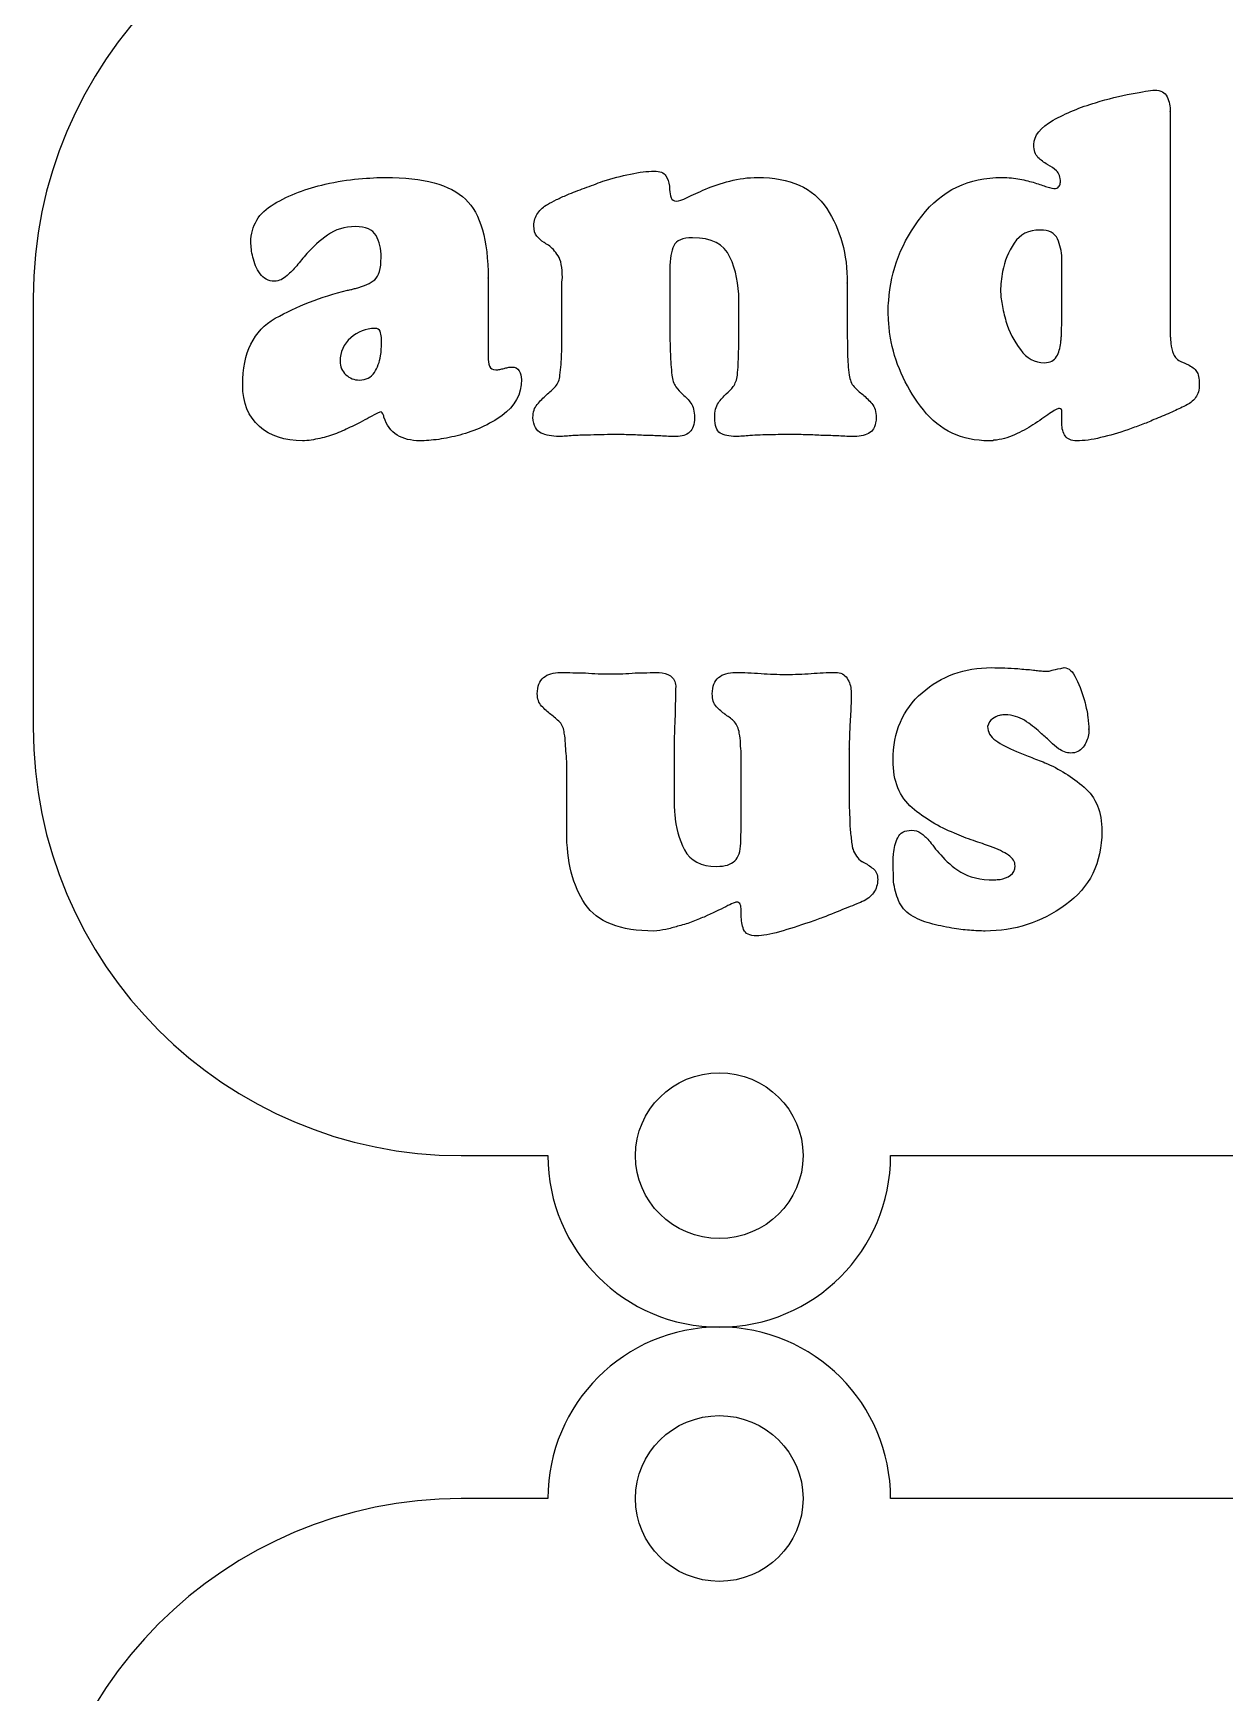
# Model space of a CAD drawing. Extents: x 0 to 771, y 958 to 1701.
# Drawn here: x 0.1 to 79, y 1245.6 to 1355.4 of the extents above; entities that cross this region are included whole.
import ezdxf

# ---------------------------------------------------------------- set-up
doc = ezdxf.new("R2010")
doc.units = 0
doc.layers.add('H0114_Printing', color=7, linetype='CONTINUOUS')

msp = doc.modelspace()

# ---------------------------------------------------------------- linework, layer by layer
at = {"layer": 'H0114_Printing', "color": 4}
for points in [[(75.370198, 1350.205266), (75.370198, 1336.806267), (75.370198, 1335.306267)], [(75.370198, 1350.173266), (75.370198, 1350.205266)], [(67.267198, 1346.664266), (67.235198, 1346.696266)], [(42.223599, 1345.260066), (42.223599, 1345.148066), (42.223599, 1345.037066)], [(68.192198, 1339.900267), (68.192198, 1340.187266), (68.192198, 1340.506266)], [(30.227699, 1339.198167), (30.227699, 1334.413167), (30.227699, 1333.967167)], [(30.227699, 1339.166167), (30.227699, 1339.198167)], [(35.109599, 1335.542067), (35.109599, 1338.900067), (35.141599, 1339.219067)], [(42.255599, 1339.767067), (42.255599, 1338.871067), (42.255599, 1335.577067)], [(68.160198, 1335.402267), (68.192198, 1336.550267), (68.192198, 1339.900267)], [(53.995599, 1338.865067), (53.995599, 1335.573067)], [(53.995599, 1338.834067), (53.995599, 1338.865067)], [(46.817599, 1335.545067), (46.817599, 1337.720067)], [(56.707199, 1336.965267), (56.707199, 1337.300267)], [(23.177699, 1334.987167), (23.177699, 1335.147167), (23.177699, 1335.242167)], [(23.177699, 1334.955167), (23.177699, 1334.987167)], [(68.192198, 1329.564267), (68.192198, 1330.297267), (68.192198, 1330.329267)], [(63.550198, 1328.416267), (63.375198, 1328.416267)], [(67.011998, 1313.188067), (67.218998, 1313.188067), (67.362998, 1313.188067)], [(54.251399, 1311.880467), (54.251399, 1311.832467), (54.251399, 1311.784467)], [(45.956399, 1310.285467), (45.956399, 1310.317467), (45.924399, 1310.317467)], [(64.619998, 1310.285067), (64.347998, 1310.285067)], [(69.978998, 1309.360067), (69.978998, 1309.153067)], [(69.978998, 1309.328067), (69.978998, 1309.360067)], [(42.542399, 1308.370467), (42.542399, 1304.925467), (42.542399, 1304.303467)], [(46.945399, 1301.798467), (46.977399, 1303.107467), (46.977399, 1306.392467), (46.977399, 1307.046467), (46.977399, 1307.733467)], [(54.123399, 1308.051467), (54.123399, 1305.340467), (54.123399, 1304.398467)], [(54.123399, 1308.019467), (54.123399, 1308.051467)], [(35.428399, 1302.596467), (35.428399, 1306.392467), (35.428399, 1307.046467)], [(57.025999, 1300.395067), (57.025999, 1300.730067)], [(46.977399, 1297.045468), (46.977399, 1297.157468), (46.977399, 1297.268468), (46.977399, 1297.332468), (46.977399, 1297.396468)]]:
    msp.add_lwpolyline(points, dxfattribs=at)
at = {"layer": 'H0114_Printing', "color": 1}
for points in [[(0.1248, 1337.848267), (0.1248, 1309.465267)], [(28.452799, 1281.137268), (34.183799, 1281.137268)], [(56.860799, 1281.137268), (117.839797, 1281.137268)], [(34.183799, 1258.459669), (28.452799, 1258.459669)], [(117.839797, 1258.459669), (56.860799, 1258.459669)]]:
    msp.add_lwpolyline(points, dxfattribs=at)
for points in [[(45.522799, 1275.657268)], [(45.522799, 1252.979669)]]:
    msp.add_lwpolyline(points, close=True, dxfattribs=at)
for points in [[(28.452799, 1366.176266), (12.8078, 1366.176266), (0.1248, 1353.493266), (0.1248, 1337.848267)], [(0.1248, 1309.465267), (0.1248, 1293.820268), (12.8078, 1281.137268), (28.452799, 1281.137268)], [(39.977799, 1281.137268), (39.977799, 1284.164268), (42.459799, 1286.617268), (45.522799, 1286.617268)], [(45.522799, 1286.617268), (48.584799, 1286.617268), (51.066799, 1284.164268), (51.066799, 1281.137268)], [(34.183799, 1281.137268), (34.183799, 1274.875268), (39.259799, 1269.798268), (45.522799, 1269.798268)], [(45.522799, 1275.657268), (42.459799, 1275.657268), (39.977799, 1278.110268), (39.977799, 1281.137268)], [(51.066799, 1281.137268), (51.066799, 1278.110268), (48.584799, 1275.657268), (45.522799, 1275.657268)], [(45.522799, 1269.798268), (51.784799, 1269.798268), (56.860799, 1274.875268), (56.860799, 1281.137268)], [(45.522799, 1269.798668), (39.259799, 1269.798668), (34.183799, 1264.722668), (34.183799, 1258.459669)], [(56.860799, 1258.459669), (56.860799, 1264.722668), (51.784799, 1269.798668), (45.522799, 1269.798668)], [(39.977799, 1258.459669), (39.977799, 1261.486668), (42.459799, 1263.940668), (45.522799, 1263.940668)], [(45.522799, 1263.940668), (48.584799, 1263.940668), (51.066799, 1261.486668), (51.066799, 1258.459669)], [(28.452799, 1258.459669), (12.8078, 1258.459669), (0.1248, 1245.776669), (0.1248, 1230.131669)], [(45.522799, 1252.979669), (42.459799, 1252.979669), (39.977799, 1255.433669), (39.977799, 1258.459669)], [(51.066799, 1258.459669), (51.066799, 1255.433669), (48.584799, 1252.979669), (45.522799, 1252.979669)]]:
    msp.add_open_spline(points, degree=3, dxfattribs=at)
at = {"layer": 'H0114_Printing', "color": 4}
for points in [[(70.425198, 1350.779266), (71.255198, 1351.034266), (72.041198, 1351.230266), (72.786198, 1351.369266)], [(72.786198, 1351.369266), (73.530198, 1351.508266), (74.041198, 1351.587266), (74.317198, 1351.608266)], [(74.317198, 1351.608266), (74.742198, 1351.608266), (75.024198, 1351.459266), (75.163198, 1351.162266)], [(67.618198, 1349.614266), (68.469198, 1350.093266), (69.404198, 1350.481266), (70.425198, 1350.779266)], [(75.163198, 1351.162266), (75.301198, 1350.864266), (75.370198, 1350.534266), (75.370198, 1350.173266)], [(66.341198, 1348.004266), (66.341198, 1348.598266), (66.767198, 1349.136266), (67.618198, 1349.614266)], [(66.612198, 1347.158266), (66.432198, 1347.338266), (66.341198, 1347.620266), (66.341198, 1348.004266)], [(67.235198, 1346.696266), (67.000198, 1346.823266), (66.793198, 1346.977266), (66.612198, 1347.158266)], [(19.4457, 1345.387166), (20.210699, 1345.557166), (20.949699, 1345.675166), (21.661699, 1345.739166)], [(21.661699, 1345.739166), (22.374699, 1345.802166), (22.964699, 1345.834166), (23.432699, 1345.834166)], [(23.432699, 1345.834166), (25.963699, 1345.834166), (27.728699, 1345.355166), (28.728699, 1344.398166)], [(37.821599, 1345.579066), (38.437599, 1345.771066), (39.044599, 1345.930066), (39.639599, 1346.057066)], [(39.639599, 1346.057066), (40.235599, 1346.185066), (40.756599, 1346.249066), (41.203599, 1346.249066)], [(41.203599, 1346.249066), (41.606599, 1346.249066), (41.867599, 1346.148066), (41.984599, 1345.946066)], [(41.984599, 1345.946066), (42.101599, 1345.743066), (42.180599, 1345.515066), (42.223599, 1345.260066)], [(46.227599, 1345.595066), (46.811599, 1345.754066), (47.424599, 1345.834066), (48.062599, 1345.834066)], [(48.062599, 1345.834066), (50.210599, 1345.834066), (51.735599, 1345.147066), (52.640599, 1343.772066)], [(58.924199, 1343.282266), (60.253198, 1344.983266), (62.024198, 1345.834266), (64.236198, 1345.834266)], [(64.236198, 1345.834266), (64.661198, 1345.834266), (65.055198, 1345.797266), (65.416198, 1345.722266)], [(65.416198, 1345.722266), (65.777198, 1345.647266), (66.107198, 1345.568266), (66.405198, 1345.483266)], [(67.841198, 1346.265266), (67.671198, 1346.424266), (67.479198, 1346.557266), (67.267198, 1346.664266)], [(68.096198, 1345.515266), (68.096198, 1345.855266), (68.011198, 1346.105266), (67.841198, 1346.265266)], [(16.0637, 1344.080166), (17.0847, 1344.675166), (18.2117, 1345.111166), (19.4457, 1345.387166)], [(34.758599, 1344.367066), (34.970599, 1344.473066), (35.205599, 1344.579066), (35.460599, 1344.686066)], [(35.460599, 1344.686066), (35.821599, 1344.834066), (36.204599, 1344.983066), (36.608599, 1345.133066)], [(36.608599, 1345.133066), (37.012599, 1345.281066), (37.417599, 1345.430066), (37.821599, 1345.579066)], [(42.223599, 1345.037066), (42.244599, 1344.823066), (42.281599, 1344.643066), (42.335599, 1344.494066)], [(43.404599, 1344.510066), (43.743599, 1344.670066), (44.148599, 1344.855066), (44.616599, 1345.069066)], [(44.616599, 1345.069066), (45.105599, 1345.260066), (45.642599, 1345.436066), (46.227599, 1345.595066)], [(66.405198, 1345.483266), (66.703198, 1345.376266), (66.968198, 1345.286266), (67.203198, 1345.212266)], [(67.203198, 1345.212266), (67.436198, 1345.137266), (67.628198, 1345.101266), (67.777198, 1345.101266)], [(67.777198, 1345.101266), (67.884198, 1345.121266), (67.963198, 1345.175266), (68.017198, 1345.259266)], [(68.017198, 1345.259266), (68.070198, 1345.344266), (68.096198, 1345.430266), (68.096198, 1345.515266)], [(14.5317, 1341.559166), (14.5317, 1342.644166), (15.0427, 1343.484166), (16.0637, 1344.080166)], [(28.728699, 1344.398166), (29.727699, 1343.442166), (30.227699, 1341.697166), (30.227699, 1339.166167)], [(33.514599, 1343.472066), (33.683599, 1343.707066), (33.897599, 1343.898066), (34.152599, 1344.048066)], [(34.152599, 1344.048066), (34.343599, 1344.154066), (34.545599, 1344.260066), (34.758599, 1344.367066)], [(42.335599, 1344.494066), (42.387599, 1344.345066), (42.510599, 1344.271066), (42.702599, 1344.271066)], [(42.702599, 1344.271066), (42.829599, 1344.271066), (43.063599, 1344.351066), (43.404599, 1344.510066)], [(52.640599, 1343.772066), (53.543599, 1342.397066), (53.995599, 1340.751066), (53.995599, 1338.834067)], [(21.454699, 1342.580166), (20.731699, 1342.580166), (20.114699, 1342.393166), (19.6047, 1342.022166)], [(22.810699, 1341.990166), (22.587699, 1342.383166), (22.135699, 1342.580166), (21.454699, 1342.580166)], [(33.258599, 1342.641066), (33.258599, 1342.960066), (33.343599, 1343.238066), (33.514599, 1343.472066)], [(33.450599, 1341.953066), (33.322599, 1342.113066), (33.258599, 1342.342066), (33.258599, 1342.641066)], [(56.739199, 1337.667267), (56.866199, 1339.708267), (57.595199, 1341.580266), (58.924199, 1343.282266)], [(14.5637, 1341.081166), (14.5427, 1341.251166), (14.5317, 1341.410166), (14.5317, 1341.559166)], [(19.6047, 1342.022166), (19.0937, 1341.649166), (18.6367, 1341.240166), (18.2327, 1340.794166)], [(23.145699, 1340.538166), (23.145699, 1341.113166), (23.034699, 1341.596166), (22.810699, 1341.990166)], [(33.929599, 1341.522066), (33.737599, 1341.650066), (33.577599, 1341.793066), (33.450599, 1341.953066)], [(34.056599, 1341.442066), (34.013599, 1341.474066), (33.971599, 1341.500066), (33.929599, 1341.522066)], [(34.215599, 1341.362066), (34.152599, 1341.382066), (34.099599, 1341.410066), (34.056599, 1341.442066)], [(34.853599, 1340.659066), (34.662599, 1340.956066), (34.449599, 1341.192066), (34.215599, 1341.362066)], [(43.754599, 1341.847066), (43.095599, 1341.847066), (42.680599, 1341.671066), (42.510599, 1341.318066)], [(46.227599, 1340.567066), (45.833599, 1341.420066), (45.009599, 1341.847066), (43.754599, 1341.847066)], [(65.034198, 1341.495266), (64.650198, 1340.921266), (64.396198, 1340.293266), (64.268198, 1339.613267)], [(66.757198, 1342.357266), (65.991198, 1342.357266), (65.416198, 1342.069266), (65.034198, 1341.495266)], [(67.905198, 1341.766266), (67.734198, 1342.160266), (67.352198, 1342.357266), (66.757198, 1342.357266)], [(68.192198, 1340.506266), (68.170198, 1340.953266), (68.075198, 1341.373266), (67.905198, 1341.766266)], [(14.6597, 1340.570166), (14.6167, 1340.741166), (14.5847, 1340.910166), (14.5637, 1341.081166)], [(15.1377, 1339.469167), (14.9037, 1339.799167), (14.7437, 1340.166166), (14.6597, 1340.570166)], [(18.2327, 1340.794166), (17.9977, 1340.517166), (17.7757, 1340.251166), (17.5627, 1339.996167)], [(22.730699, 1339.071167), (23.006699, 1339.304167), (23.145699, 1339.793167), (23.145699, 1340.538166)], [(35.141599, 1339.219067), (35.141599, 1339.881067), (35.045599, 1340.360066), (34.853599, 1340.659066)], [(42.510599, 1341.318066), (42.340599, 1340.966066), (42.255599, 1340.449066), (42.255599, 1339.767067)], [(46.817599, 1337.720067), (46.817599, 1338.765067), (46.621599, 1339.713067), (46.227599, 1340.567066)], [(16.0957, 1338.975167), (15.6907, 1338.975167), (15.3717, 1339.139167), (15.1377, 1339.469167)], [(16.9247, 1339.358167), (16.7967, 1339.230167), (16.6637, 1339.134167), (16.5257, 1339.071167)], [(17.5627, 1339.996167), (17.3497, 1339.740167), (17.1367, 1339.528167), (16.9247, 1339.358167)], [(64.268198, 1339.613267), (64.225198, 1339.400267), (64.193198, 1339.183267), (64.172198, 1338.959267)], [(16.5257, 1339.071167), (16.3877, 1339.007167), (16.2437, 1338.975167), (16.0957, 1338.975167)], [(16.1427, 1336.518167), (17.5787, 1337.327167), (19.1677, 1337.943167), (20.912699, 1338.369167)], [(20.912699, 1338.369167), (21.018699, 1338.390167), (21.114699, 1338.411167), (21.199699, 1338.433167)], [(21.199699, 1338.433167), (21.284699, 1338.454167), (21.369699, 1338.475167), (21.454699, 1338.497167)], [(21.454699, 1338.497167), (22.028699, 1338.645167), (22.453699, 1338.836167), (22.730699, 1339.071167)], [(64.172198, 1338.959267), (64.150198, 1338.736267), (64.140198, 1338.528267), (64.140198, 1338.337267)], [(64.140198, 1338.337267), (64.140198, 1338.081267), (64.172198, 1337.778267), (64.236198, 1337.428267)], [(56.707199, 1337.300267), (56.707199, 1337.417267), (56.718199, 1337.539267), (56.739199, 1337.667267)], [(56.755199, 1335.976267), (56.723199, 1336.316267), (56.707199, 1336.646267), (56.707199, 1336.965267)], [(64.236198, 1337.428267), (64.300198, 1337.077267), (64.385198, 1336.710267), (64.492198, 1336.327267)], [(13.9897, 1332.116167), (13.9897, 1334.242167), (14.7077, 1335.710167), (16.1427, 1336.518167)], [(22.730699, 1335.848167), (22.135699, 1335.848167), (21.603699, 1335.641167), (21.135699, 1335.226167)], [(23.081699, 1335.657167), (23.038699, 1335.784167), (22.922699, 1335.848167), (22.730699, 1335.848167)], [(56.898199, 1334.955267), (56.834199, 1335.295267), (56.787199, 1335.636267), (56.755199, 1335.976267)], [(64.492198, 1336.327267), (64.703198, 1335.646267), (65.023198, 1335.019267), (65.448198, 1334.445267)], [(21.135699, 1335.226167), (20.667699, 1334.812167), (20.433699, 1334.296167), (20.433699, 1333.679167)], [(23.177699, 1335.242167), (23.155699, 1335.391167), (23.123699, 1335.530167), (23.081699, 1335.657167)], [(23.161699, 1334.509167), (23.172699, 1334.679167), (23.177699, 1334.827167), (23.177699, 1334.955167)], [(35.093599, 1334.151067), (35.103599, 1334.609067), (35.109599, 1335.073067), (35.109599, 1335.542067)], [(42.255599, 1335.577067), (42.255599, 1335.086067), (42.266599, 1334.612067), (42.287599, 1334.153067)], [(46.801599, 1334.153067), (46.811599, 1334.612067), (46.817599, 1335.075067), (46.817599, 1335.545067)], [(53.995599, 1335.573067), (53.995599, 1335.083067), (54.000599, 1334.609067), (54.011599, 1334.151067)], [(59.036199, 1330.457267), (57.951199, 1331.818267), (57.239199, 1333.317267), (56.898199, 1334.955267)], [(67.841198, 1333.982267), (67.989198, 1334.248267), (68.085198, 1334.551267), (68.128198, 1334.891267)], [(68.128198, 1334.891267), (68.128198, 1334.976267), (68.133198, 1335.062267), (68.144198, 1335.147267)], [(68.144198, 1335.147267), (68.155198, 1335.231267), (68.160198, 1335.316267), (68.160198, 1335.402267)], [(75.370198, 1335.306267), (75.370198, 1335.221267), (75.375198, 1335.141267), (75.386198, 1335.067267)], [(75.386198, 1335.067267), (75.397198, 1334.992267), (75.402198, 1334.923267), (75.402198, 1334.859267)], [(75.402198, 1334.859267), (75.423198, 1334.604267), (75.482198, 1334.365267), (75.577198, 1334.142267)], [(20.433699, 1333.679167), (20.433699, 1333.317167), (20.561699, 1333.019167), (20.816699, 1332.786167)], [(22.699699, 1332.929167), (22.911699, 1333.259167), (23.049699, 1333.625167), (23.113699, 1334.030167)], [(23.113699, 1334.030167), (23.134699, 1334.178167), (23.150699, 1334.338167), (23.161699, 1334.509167)], [(30.227699, 1333.967167), (30.227699, 1333.732167), (30.259699, 1333.530167), (30.323699, 1333.360167)], [(34.981599, 1332.760067), (35.045599, 1333.229067), (35.082599, 1333.693067), (35.093599, 1334.151067)], [(42.287599, 1334.153067), (42.308599, 1333.694067), (42.340599, 1333.231067), (42.383599, 1332.762067)], [(46.722599, 1332.762067), (46.764599, 1333.231067), (46.790599, 1333.694067), (46.801599, 1334.153067)], [(54.011599, 1334.151067), (54.021599, 1333.692067), (54.059599, 1333.228067), (54.123599, 1332.759067)], [(65.448198, 1334.445267), (65.873198, 1333.871267), (66.405198, 1333.583267), (67.043198, 1333.583267)], [(67.043198, 1333.583267), (67.426198, 1333.583267), (67.692198, 1333.716267), (67.841198, 1333.982267)], [(75.577198, 1334.142267), (75.673198, 1333.918267), (75.848198, 1333.753267), (76.104198, 1333.647267)], [(76.104198, 1333.647267), (76.189198, 1333.604267), (76.264198, 1333.572267), (76.327198, 1333.551267)], [(20.816699, 1332.786167), (21.072699, 1332.551167), (21.369699, 1332.435167), (21.710699, 1332.435167)], [(21.710699, 1332.435167), (22.156699, 1332.435167), (22.485699, 1332.600167), (22.699699, 1332.929167)], [(30.323699, 1333.360167), (30.387699, 1333.189167), (30.525699, 1333.105167), (30.738699, 1333.105167)], [(30.738699, 1333.105167), (30.822699, 1333.105167), (30.908699, 1333.115167), (30.993699, 1333.137167)], [(30.993699, 1333.137167), (31.078699, 1333.157167), (31.174699, 1333.179167), (31.280699, 1333.201167)], [(31.280699, 1333.201167), (31.365699, 1333.221167), (31.450699, 1333.243167), (31.535699, 1333.264167)], [(31.535699, 1333.264167), (31.620699, 1333.285167), (31.706699, 1333.296167), (31.791699, 1333.296167)], [(31.791699, 1333.296167), (32.024699, 1333.296167), (32.189699, 1333.211167), (32.285699, 1333.041167)], [(32.285699, 1333.041167), (32.381699, 1332.871167), (32.429699, 1332.679167), (32.429699, 1332.466167)], [(34.678599, 1332.009067), (34.859599, 1332.211067), (34.960599, 1332.462067), (34.981599, 1332.760067)], [(42.383599, 1332.762067), (42.425599, 1332.442067), (42.515599, 1332.185067), (42.654599, 1331.994067)], [(46.450599, 1332.010067), (46.589599, 1332.192067), (46.679599, 1332.442067), (46.722599, 1332.762067)], [(54.123599, 1332.759067), (54.166599, 1332.439067), (54.272599, 1332.184067), (54.442599, 1331.992067)], [(76.327198, 1333.551267), (76.391198, 1333.530267), (76.455198, 1333.498267), (76.519198, 1333.456267)], [(76.519198, 1333.456267), (76.795198, 1333.328267), (76.992198, 1333.179267), (77.109198, 1333.009267)], [(77.109198, 1333.009267), (77.225198, 1332.839267), (77.285198, 1332.551267), (77.285198, 1332.148267)], [(15.0907, 1329.372167), (14.3557, 1330.011167), (13.9897, 1330.924167), (13.9897, 1332.116167)], [(32.429699, 1332.466167), (32.429699, 1331.488167), (32.003699, 1330.696167), (31.153699, 1330.090167)], [(33.482599, 1330.826067), (33.673599, 1331.050067), (33.875599, 1331.258067), (34.088599, 1331.449067)], [(34.088599, 1331.449067), (34.300599, 1331.620067), (34.497599, 1331.806067), (34.678599, 1332.009067)], [(42.654599, 1331.994067), (42.792599, 1331.801067), (42.946599, 1331.631067), (43.116599, 1331.482067)], [(43.116599, 1331.482067), (43.308599, 1331.312067), (43.483599, 1331.120067), (43.643599, 1330.907067)], [(45.462599, 1330.922067), (45.621599, 1331.146067), (45.797599, 1331.343067), (45.988599, 1331.514067)], [(45.988599, 1331.514067), (46.158599, 1331.664067), (46.312599, 1331.829067), (46.450599, 1332.010067)], [(54.442599, 1331.992067), (54.612599, 1331.801067), (54.803599, 1331.630067), (55.016599, 1331.481067)], [(55.016599, 1331.481067), (55.229599, 1331.289067), (55.431599, 1331.086067), (55.622599, 1330.873067)], [(77.285198, 1332.148267), (77.285198, 1331.786267), (77.204198, 1331.494267), (77.045198, 1331.270267)], [(33.195599, 1329.947067), (33.195599, 1330.308067), (33.290599, 1330.602067), (33.482599, 1330.826067)], [(43.643599, 1330.907067), (43.803599, 1330.693067), (43.882599, 1330.373067), (43.882599, 1329.947067)], [(45.222599, 1329.947067), (45.222599, 1330.373067), (45.302599, 1330.698067), (45.462599, 1330.922067)], [(55.622599, 1330.873067), (55.814599, 1330.660067), (55.909599, 1330.351067), (55.909599, 1329.947067)], [(63.375198, 1328.416267), (61.567198, 1328.416267), (60.120198, 1329.095267), (59.036199, 1330.457267)], [(68.032198, 1330.553267), (67.905198, 1330.553267), (67.687198, 1330.441267), (67.378198, 1330.218267)], [(68.160198, 1330.489267), (68.138198, 1330.531267), (68.096198, 1330.553267), (68.032198, 1330.553267)], [(68.192198, 1330.329267), (68.192198, 1330.393267), (68.181198, 1330.446267), (68.160198, 1330.489267)], [(76.264198, 1330.680267), (75.987198, 1330.553267), (75.684198, 1330.414267), (75.354198, 1330.265267)], [(77.045198, 1331.270267), (76.886198, 1331.047267), (76.625198, 1330.850267), (76.264198, 1330.680267)], [(17.9457, 1328.416167), (16.7757, 1328.416167), (15.8247, 1328.734167), (15.0907, 1329.372167)], [(21.231699, 1329.372167), (20.890699, 1329.201167), (20.545699, 1329.048167), (20.194699, 1328.909167)], [(22.491699, 1330.026167), (22.140699, 1329.824167), (21.720699, 1329.606167), (21.231699, 1329.372167)], [(23.145699, 1330.329167), (23.060699, 1330.329167), (22.842699, 1330.228167), (22.491699, 1330.026167)], [(23.225699, 1330.265167), (23.193699, 1330.308167), (23.166699, 1330.329167), (23.145699, 1330.329167)], [(23.273699, 1330.138167), (23.273699, 1330.180167), (23.256699, 1330.223167), (23.225699, 1330.265167)], [(23.320699, 1330.058167), (23.309699, 1330.090167), (23.294699, 1330.117167), (23.273699, 1330.138167)], [(23.337699, 1329.979167), (23.337699, 1329.999167), (23.331699, 1330.026167), (23.320699, 1330.058167)], [(24.214699, 1328.798167), (23.799699, 1329.053167), (23.506699, 1329.447167), (23.337699, 1329.979167)], [(31.153699, 1330.090167), (30.301699, 1329.484167), (29.366699, 1329.053167), (28.345699, 1328.798167)], [(33.737599, 1328.926067), (33.418599, 1329.075067), (33.237599, 1329.415067), (33.195599, 1329.947067)], [(43.882599, 1329.947067), (43.882599, 1329.500067), (43.775599, 1329.181067), (43.563599, 1328.990067)], [(45.589599, 1328.926067), (45.344599, 1329.075067), (45.222599, 1329.415067), (45.222599, 1329.947067)], [(55.909599, 1329.947067), (55.888599, 1329.457067), (55.750599, 1329.127067), (55.495599, 1328.958067)], [(66.278198, 1329.468267), (65.916198, 1329.233267), (65.512198, 1329.016267), (65.066198, 1328.814267)], [(67.378198, 1330.218267), (67.070198, 1329.994267), (66.703198, 1329.744267), (66.278198, 1329.468267)], [(68.416198, 1328.734267), (68.266198, 1328.947267), (68.192198, 1329.223267), (68.192198, 1329.564267)], [(73.440198, 1329.468267), (73.153198, 1329.361267), (72.861198, 1329.255267), (72.562198, 1329.149267)], [(74.285198, 1329.819267), (74.009198, 1329.691267), (73.727198, 1329.574267), (73.440198, 1329.468267)], [(75.354198, 1330.265267), (75.024198, 1330.117267), (74.668198, 1329.967267), (74.285198, 1329.819267)], [(18.5197, 1328.463167), (18.3287, 1328.431167), (18.1367, 1328.416167), (17.9457, 1328.416167)], [(19.0937, 1328.574167), (18.9027, 1328.532167), (18.7117, 1328.495167), (18.5197, 1328.463167)], [(20.194699, 1328.909167), (19.8437, 1328.772167), (19.4777, 1328.660167), (19.0937, 1328.574167)], [(25.697699, 1328.416167), (25.123699, 1328.416167), (24.629699, 1328.543167), (24.214699, 1328.798167)], [(26.958699, 1328.511167), (26.500699, 1328.447167), (26.080699, 1328.416167), (25.697699, 1328.416167)], [(28.345699, 1328.798167), (27.877699, 1328.670167), (27.415699, 1328.574167), (26.958699, 1328.511167)], [(34.917599, 1328.702067), (34.449599, 1328.702067), (34.056599, 1328.777067), (33.737599, 1328.926067)], [(35.364599, 1328.719067), (35.215599, 1328.708067), (35.066599, 1328.702067), (34.917599, 1328.702067)], [(35.842599, 1328.766067), (35.672599, 1328.745067), (35.513599, 1328.730067), (35.364599, 1328.719067)], [(36.290599, 1328.782067), (36.140599, 1328.772067), (35.991599, 1328.766067), (35.842599, 1328.766067)], [(36.768599, 1328.798067), (36.597599, 1328.798067), (36.438599, 1328.793067), (36.290599, 1328.782067)], [(37.677599, 1328.814067), (37.368599, 1328.803067), (37.065599, 1328.798067), (36.768599, 1328.798067)], [(38.586599, 1328.830067), (38.288599, 1328.830067), (37.985599, 1328.825067), (37.677599, 1328.814067)], [(39.608599, 1328.814067), (39.266599, 1328.825067), (38.926599, 1328.830067), (38.586599, 1328.830067)], [(40.628599, 1328.766067), (40.288599, 1328.788067), (39.947599, 1328.803067), (39.608599, 1328.814067)], [(41.649599, 1328.734067), (41.309599, 1328.756067), (40.968599, 1328.766067), (40.628599, 1328.766067)], [(42.670599, 1328.702067), (42.330599, 1328.702067), (41.989599, 1328.713067), (41.649599, 1328.734067)], [(43.563599, 1328.990067), (43.350599, 1328.798067), (43.053599, 1328.702067), (42.670599, 1328.702067)], [(46.626599, 1328.702067), (46.179599, 1328.702067), (45.833599, 1328.777067), (45.589599, 1328.926067)], [(47.072599, 1328.719067), (46.924599, 1328.708067), (46.774599, 1328.702067), (46.626599, 1328.702067)], [(47.551599, 1328.766067), (47.381599, 1328.745067), (47.221599, 1328.730067), (47.072599, 1328.719067)], [(48.907599, 1328.814067), (48.449599, 1328.803067), (47.998599, 1328.788067), (47.551599, 1328.766067)], [(50.263599, 1328.830067), (49.816599, 1328.830067), (49.364599, 1328.825067), (48.907599, 1328.814067)], [(51.331599, 1328.814067), (50.981599, 1328.825067), (50.624599, 1328.830067), (50.263599, 1328.830067)], [(52.369599, 1328.766067), (52.028599, 1328.788067), (51.683599, 1328.803067), (51.331599, 1328.814067)], [(53.437599, 1328.734067), (53.086599, 1328.756067), (52.730599, 1328.766067), (52.369599, 1328.766067)], [(54.474599, 1328.702067), (54.134599, 1328.702067), (53.788599, 1328.713067), (53.437599, 1328.734067)], [(55.495599, 1328.958067), (55.240599, 1328.788067), (54.899599, 1328.702067), (54.474599, 1328.702067)], [(63.694198, 1328.447267), (63.651198, 1328.426267), (63.603198, 1328.416267), (63.550198, 1328.416267)], [(65.066198, 1328.814267), (64.618198, 1328.612267), (64.161198, 1328.490267), (63.694198, 1328.447267)], [(69.181198, 1328.416267), (68.819198, 1328.416267), (68.564198, 1328.521267), (68.416198, 1328.734267)], [(70.760198, 1328.623267), (70.175198, 1328.484267), (69.648198, 1328.416267), (69.181198, 1328.416267)], [(72.562198, 1329.149267), (71.945198, 1328.936267), (71.345198, 1328.761267), (70.760198, 1328.623267)], [(33.896399, 1312.757467), (34.173399, 1312.981467), (34.545399, 1313.092467), (35.013399, 1313.092467)], [(35.013399, 1313.092467), (35.289399, 1313.092467), (35.565399, 1313.087467), (35.843399, 1313.076467)], [(35.843399, 1313.076467), (36.118399, 1313.065467), (36.395399, 1313.060467), (36.672399, 1313.060467)], [(36.672399, 1313.060467), (36.948399, 1313.039467), (37.224399, 1313.023467), (37.502399, 1313.013467)], [(37.502399, 1313.013467), (37.777399, 1313.002467), (38.054399, 1312.996467), (38.330399, 1312.996467)], [(38.330399, 1312.996467), (38.607399, 1312.996467), (38.878399, 1313.002467), (39.144399, 1313.013467)], [(39.144399, 1313.013467), (39.410399, 1313.023467), (39.681399, 1313.039467), (39.958399, 1313.060467)], [(39.958399, 1313.060467), (40.213399, 1313.060467), (40.473399, 1313.065467), (40.740399, 1313.076467)], [(40.740399, 1313.076467), (41.005399, 1313.087467), (41.276399, 1313.092467), (41.553399, 1313.092467)], [(41.553399, 1313.092467), (41.829399, 1313.092467), (42.074399, 1313.017467), (42.287399, 1312.868467)], [(42.287399, 1312.868467), (42.499399, 1312.720467), (42.617399, 1312.496467), (42.638399, 1312.199467)], [(45.477399, 1312.757467), (45.753399, 1312.981467), (46.125399, 1313.092467), (46.594399, 1313.092467)], [(46.594399, 1313.092467), (46.870399, 1313.092467), (47.147399, 1313.087467), (47.423399, 1313.076467)], [(47.423399, 1313.076467), (47.700399, 1313.065467), (47.986399, 1313.049467), (48.285399, 1313.028467)], [(48.285399, 1313.028467), (48.561399, 1313.007467), (48.838399, 1312.991467), (49.114399, 1312.981467)], [(49.114399, 1312.981467), (49.391399, 1312.970467), (49.667399, 1312.964467), (49.944399, 1312.964467)], [(49.944399, 1312.964467), (50.219399, 1312.964467), (50.497399, 1312.970467), (50.773399, 1312.981467)], [(50.773399, 1312.981467), (51.049399, 1312.991467), (51.326399, 1313.007467), (51.603399, 1313.028467)], [(51.603399, 1313.028467), (51.858399, 1313.049467), (52.124399, 1313.065467), (52.400399, 1313.076467)], [(52.400399, 1313.076467), (52.676399, 1313.087467), (52.953399, 1313.092467), (53.230399, 1313.092467)], [(53.230399, 1313.092467), (53.569399, 1313.092467), (53.820399, 1312.964467), (53.979399, 1312.710467)], [(58.940999, 1311.753067), (60.216998, 1312.858067), (61.747998, 1313.412067), (63.534998, 1313.412067)], [(63.534998, 1313.412067), (63.831998, 1313.412067), (64.124998, 1313.406067), (64.411998, 1313.395067)], [(64.411998, 1313.395067), (64.698998, 1313.384067), (64.990998, 1313.369067), (65.288998, 1313.348067)], [(65.288998, 1313.348067), (65.458998, 1313.326067), (65.628998, 1313.310067), (65.799998, 1313.300067)], [(65.799998, 1313.300067), (65.968998, 1313.289067), (66.139998, 1313.273067), (66.309998, 1313.252067)], [(66.309998, 1313.252067), (66.436998, 1313.230067), (66.559998, 1313.215067), (66.676998, 1313.204067)], [(66.676998, 1313.204067), (66.792998, 1313.193067), (66.905998, 1313.188067), (67.011998, 1313.188067)], [(67.362998, 1313.188067), (67.426998, 1313.209067), (67.521998, 1313.236067), (67.649998, 1313.268067)], [(67.649998, 1313.268067), (67.777998, 1313.300067), (68.011998, 1313.348067), (68.351998, 1313.412067)], [(68.351998, 1313.412067), (68.648998, 1313.412067), (68.914998, 1313.166067), (69.149998, 1312.678067)], [(33.482399, 1311.688467), (33.482399, 1312.178467), (33.620399, 1312.534467), (33.896399, 1312.757467)], [(42.638399, 1312.199467), (42.638399, 1311.880467), (42.632399, 1311.561467), (42.622399, 1311.241467)], [(45.062399, 1311.688467), (45.062399, 1312.178467), (45.200399, 1312.534467), (45.477399, 1312.757467)], [(53.979399, 1312.710467), (54.139399, 1312.454467), (54.229399, 1312.178467), (54.251399, 1311.880467)], [(54.251399, 1311.784467), (54.251399, 1311.465467), (54.245399, 1311.151467), (54.234399, 1310.843467)], [(57.025999, 1307.286067), (57.025999, 1309.157067), (57.663999, 1310.647067), (58.940999, 1311.753067)], [(69.149998, 1312.678067), (69.382998, 1312.188067), (69.574998, 1311.657067), (69.723998, 1311.083067)], [(33.769399, 1310.874467), (33.577399, 1311.077467), (33.482399, 1311.348467), (33.482399, 1311.688467)], [(34.375399, 1310.317467), (34.162399, 1310.487467), (33.960399, 1310.673467), (33.769399, 1310.874467)], [(42.622399, 1311.241467), (42.611399, 1310.923467), (42.606399, 1310.603467), (42.606399, 1310.285467)], [(45.333399, 1310.827467), (45.153399, 1311.019467), (45.062399, 1311.305467), (45.062399, 1311.688467)], [(45.924399, 1310.317467), (45.711399, 1310.465467), (45.514399, 1310.635467), (45.333399, 1310.827467)], [(54.234399, 1310.843467), (54.223399, 1310.534467), (54.207399, 1310.221467), (54.187399, 1309.902467)], [(69.723998, 1311.083067), (69.807998, 1310.763067), (69.871998, 1310.450067), (69.914998, 1310.141067)], [(34.965399, 1309.806467), (34.784399, 1309.997467), (34.587399, 1310.167467), (34.375399, 1310.317467)], [(35.268399, 1309.072467), (35.247399, 1309.370467), (35.146399, 1309.614467), (34.965399, 1309.806467)], [(42.606399, 1310.285467), (42.585399, 1309.966467), (42.568399, 1309.646467), (42.558399, 1309.328467)], [(46.530399, 1309.822467), (46.359399, 1310.002467), (46.168399, 1310.157467), (45.956399, 1310.285467)], [(46.849399, 1309.072467), (46.806399, 1309.391467), (46.700399, 1309.641467), (46.530399, 1309.822467)], [(54.187399, 1309.902467), (54.165399, 1309.582467), (54.149399, 1309.268467), (54.139399, 1308.961467)], [(63.597998, 1310.030067), (63.448998, 1309.923067), (63.342998, 1309.753067), (63.278998, 1309.520067)], [(63.278998, 1309.520067), (63.278998, 1309.157067), (63.459998, 1308.849067), (63.821998, 1308.594067)], [(64.076998, 1310.253067), (63.905998, 1310.210067), (63.746998, 1310.136067), (63.597998, 1310.030067)], [(64.347998, 1310.285067), (64.251998, 1310.285067), (64.161998, 1310.274067), (64.076998, 1310.253067)], [(65.862998, 1309.838067), (65.500998, 1310.094067), (65.086998, 1310.242067), (64.619998, 1310.285067)], [(66.852998, 1309.041067), (66.553998, 1309.317067), (66.224998, 1309.583067), (65.862998, 1309.838067)], [(69.914998, 1310.141067), (69.956998, 1309.833067), (69.978998, 1309.562067), (69.978998, 1309.328067)], [(35.348399, 1308.402467), (35.337399, 1308.636467), (35.311399, 1308.859467), (35.268399, 1309.072467)], [(35.396399, 1307.733467), (35.375399, 1307.944467), (35.358399, 1308.168467), (35.348399, 1308.402467)], [(42.558399, 1309.328467), (42.547399, 1309.008467), (42.542399, 1308.690467), (42.542399, 1308.370467)], [(46.929399, 1308.402467), (46.918399, 1308.636467), (46.891399, 1308.859467), (46.849399, 1309.072467)], [(46.977399, 1307.733467), (46.955399, 1307.944467), (46.939399, 1308.168467), (46.929399, 1308.402467)], [(54.139399, 1308.961467), (54.128399, 1308.652467), (54.123399, 1308.338467), (54.123399, 1308.019467)], [(63.821998, 1308.594067), (64.182998, 1308.339067), (64.639998, 1308.094067), (65.193998, 1307.861067)], [(67.441998, 1308.499067), (67.260998, 1308.668067), (67.063998, 1308.849067), (66.852998, 1309.041067)], [(67.968998, 1308.051067), (67.797998, 1308.179067), (67.622998, 1308.328067), (67.441998, 1308.499067)], [(69.946998, 1308.977067), (69.903998, 1308.679067), (69.786998, 1308.403067), (69.595998, 1308.147067)], [(69.978998, 1309.153067), (69.978998, 1309.099067), (69.967998, 1309.041067), (69.946998, 1308.977067)], [(35.428399, 1307.046467), (35.428399, 1307.270467), (35.417399, 1307.498467), (35.396399, 1307.733467)], [(65.193998, 1307.861067), (65.468998, 1307.754067), (65.767998, 1307.637067), (66.086998, 1307.509067)], [(66.086998, 1307.509067), (66.404998, 1307.382067), (66.734998, 1307.254067), (67.074998, 1307.127067)], [(68.367998, 1307.844067), (68.228998, 1307.897067), (68.095998, 1307.967067), (67.968998, 1308.051067)], [(68.765998, 1307.765067), (68.638998, 1307.765067), (68.505998, 1307.791067), (68.367998, 1307.844067)], [(69.595998, 1308.147067), (69.404998, 1307.893067), (69.127998, 1307.765067), (68.765998, 1307.765067)], [(58.285999, 1304.144067), (57.445999, 1304.856067), (57.025999, 1305.903067), (57.025999, 1307.286067)], [(67.074998, 1307.127067), (68.011998, 1306.723067), (68.872998, 1306.185067), (69.659998, 1305.515067)], [(69.659998, 1305.515067), (70.445998, 1304.846067), (70.839998, 1303.873067), (70.839998, 1302.596067)], [(42.542399, 1304.303467), (42.542399, 1304.101467), (42.553399, 1303.904467), (42.574399, 1303.713467)], [(54.123399, 1304.398467), (54.123399, 1304.090467), (54.133399, 1303.787467), (54.155399, 1303.489467)], [(61.077998, 1302.468067), (60.056998, 1302.873067), (59.125999, 1303.431067), (58.285999, 1304.144067)], [(42.574399, 1303.713467), (42.638399, 1302.861467), (42.856399, 1302.075467), (43.228399, 1301.352467)], [(54.155399, 1303.489467), (54.155399, 1303.171467), (54.171399, 1302.856467), (54.202399, 1302.548467)], [(36.640399, 1297.778468), (35.832399, 1298.969468), (35.428399, 1300.575467), (35.428399, 1302.596467)], [(54.202399, 1302.548467), (54.234399, 1302.240467), (54.271399, 1301.937467), (54.314399, 1301.639467)], [(57.057999, 1301.097067), (57.078999, 1301.480067), (57.169999, 1301.836067), (57.328999, 1302.165067)], [(57.328999, 1302.165067), (57.488999, 1302.495067), (57.791999, 1302.660067), (58.238999, 1302.660067)], [(58.238999, 1302.660067), (58.472999, 1302.660067), (58.679999, 1302.596067), (58.860999, 1302.468067)], [(58.860999, 1302.468067), (59.040999, 1302.341067), (59.215999, 1302.182067), (59.386999, 1301.990067)], [(59.386999, 1301.990067), (59.492999, 1301.862067), (59.610999, 1301.714067), (59.737999, 1301.544067)], [(62.337998, 1301.975067), (61.922998, 1302.112067), (61.502998, 1302.278067), (61.077998, 1302.468067)], [(63.470998, 1301.576067), (63.129998, 1301.703067), (62.752998, 1301.836067), (62.337998, 1301.975067)], [(70.839998, 1302.596067), (70.839998, 1300.491067), (70.036998, 1298.864068), (68.430998, 1297.715068)], [(43.228399, 1301.352467), (43.600399, 1300.628467), (44.307399, 1300.267467), (45.350399, 1300.267467)], [(46.546399, 1300.634467), (46.790399, 1300.878467), (46.923399, 1301.266467), (46.945399, 1301.798467)], [(54.314399, 1301.639467), (54.314399, 1301.596467), (54.319399, 1301.554467), (54.330399, 1301.512467)], [(54.330399, 1301.512467), (54.340399, 1301.469467), (54.357399, 1301.426467), (54.378399, 1301.384467)], [(54.378399, 1301.384467), (54.421399, 1301.234467), (54.495399, 1301.086467), (54.601399, 1300.937467)], [(54.601399, 1300.937467), (54.707399, 1300.788467), (54.825399, 1300.671467), (54.953399, 1300.586467)], [(57.025999, 1300.730067), (57.025999, 1300.847067), (57.035999, 1300.969067), (57.057999, 1301.097067)], [(59.737999, 1301.544067), (59.864999, 1301.373067), (60.013998, 1301.203067), (60.184998, 1301.033067)], [(60.184998, 1301.033067), (60.524998, 1300.608067), (60.966998, 1300.225067), (61.508998, 1299.885068)], [(64.650998, 1301.017067), (64.352998, 1301.219067), (63.959998, 1301.405067), (63.470998, 1301.576067)], [(65.097998, 1300.299067), (65.097998, 1300.576067), (64.948998, 1300.815067), (64.650998, 1301.017067)], [(45.350399, 1300.267467), (45.902399, 1300.267467), (46.301399, 1300.389467), (46.546399, 1300.634467)], [(54.953399, 1300.586467), (54.974399, 1300.586467), (54.989399, 1300.581467), (55.000399, 1300.570467)], [(55.000399, 1300.570467), (55.011399, 1300.559467), (55.027399, 1300.554467), (55.048399, 1300.554467)], [(55.048399, 1300.554467), (55.282399, 1300.427467), (55.499399, 1300.283467), (55.702399, 1300.124467)], [(55.702399, 1300.124467), (55.904399, 1299.964468), (56.005399, 1299.725468), (56.005399, 1299.405468)], [(57.042999, 1299.853068), (57.030999, 1300.044067), (57.025999, 1300.225067), (57.025999, 1300.395067)], [(57.057999, 1299.246068), (57.057999, 1299.459068), (57.052999, 1299.661068), (57.042999, 1299.853068)], [(61.508998, 1299.885068), (62.050998, 1299.545068), (62.789998, 1299.374068), (63.725998, 1299.374068)], [(64.108998, 1299.406068), (64.363998, 1299.449068), (64.591998, 1299.538068), (64.794998, 1299.677068)], [(64.794998, 1299.677068), (64.996998, 1299.816068), (65.097998, 1300.023067), (65.097998, 1300.299067)], [(55.734399, 1298.528468), (55.553399, 1298.284468), (55.303399, 1298.087468), (54.984399, 1297.938468)], [(56.005399, 1299.405468), (56.005399, 1299.065468), (55.914399, 1298.772468), (55.734399, 1298.528468)], [(57.392999, 1298.002068), (57.232999, 1298.406068), (57.121999, 1298.821068), (57.057999, 1299.246068)], [(63.725998, 1299.374068), (63.789998, 1299.374068), (63.852998, 1299.379068), (63.916998, 1299.390068)], [(63.916998, 1299.390068), (63.980998, 1299.400068), (64.044998, 1299.406068), (64.108998, 1299.406068)], [(41.202399, 1295.992468), (38.969399, 1295.992468), (37.448399, 1296.587468), (36.640399, 1297.778468)], [(45.956399, 1297.603468), (45.551399, 1297.401468), (45.072399, 1297.172468), (44.520399, 1296.917468)], [(46.657399, 1297.906468), (46.594399, 1297.906468), (46.359399, 1297.805468), (45.956399, 1297.603468)], [(46.913399, 1297.746468), (46.870399, 1297.853468), (46.785399, 1297.906468), (46.657399, 1297.906468)], [(46.977399, 1297.396468), (46.977399, 1297.524468), (46.955399, 1297.640468), (46.913399, 1297.746468)], [(53.852399, 1297.475468), (53.394399, 1297.295468), (52.899399, 1297.098468), (52.368399, 1296.885468)], [(54.984399, 1297.938468), (54.686399, 1297.810468), (54.308399, 1297.656468), (53.852399, 1297.475468)], [(58.206999, 1297.045068), (57.823999, 1297.279068), (57.552999, 1297.598068), (57.392999, 1298.002068)], [(68.430998, 1297.715068), (66.824998, 1296.567068), (65.054998, 1295.993068), (63.118998, 1295.993068)], [(43.659399, 1296.582468), (43.360399, 1296.465468), (43.063399, 1296.375468), (42.765399, 1296.311468)], [(44.520399, 1296.917468), (44.244399, 1296.810468), (43.956399, 1296.699468), (43.659399, 1296.582468)], [(47.136399, 1296.087468), (47.029399, 1296.365468), (46.977399, 1296.683468), (46.977399, 1297.045468)], [(51.475399, 1296.567468), (50.794399, 1296.333468), (50.140399, 1296.125468), (49.513399, 1295.944468)], [(51.953399, 1296.726468), (51.804399, 1296.662468), (51.645399, 1296.608468), (51.475399, 1296.567468)], [(52.368399, 1296.885468), (52.240399, 1296.842468), (52.102399, 1296.790468), (51.953399, 1296.726468)], [(59.465999, 1296.503068), (58.987999, 1296.631068), (58.567999, 1296.811068), (58.206999, 1297.045068)], [(60.917998, 1296.184068), (60.428998, 1296.269068), (59.944999, 1296.375068), (59.465999, 1296.503068)], [(41.983399, 1296.104468), (41.718399, 1296.051468), (41.458399, 1296.014468), (41.202399, 1295.992468)], [(42.765399, 1296.311468), (42.510399, 1296.226468), (42.250399, 1296.157468), (41.983399, 1296.104468)], [(47.997399, 1295.673468), (47.529399, 1295.673468), (47.242399, 1295.812468), (47.136399, 1296.087468)], [(49.513399, 1295.944468), (48.885399, 1295.763468), (48.380399, 1295.673468), (47.997399, 1295.673468)], [(62.082998, 1296.040068), (61.709998, 1296.072068), (61.322998, 1296.120068), (60.917998, 1296.184068)], [(63.118998, 1295.993068), (62.800998, 1295.993068), (62.454998, 1296.008068), (62.082998, 1296.040068)]]:
    msp.add_open_spline(points, degree=3, dxfattribs=at)

doc.saveas('drawing.dxf')
